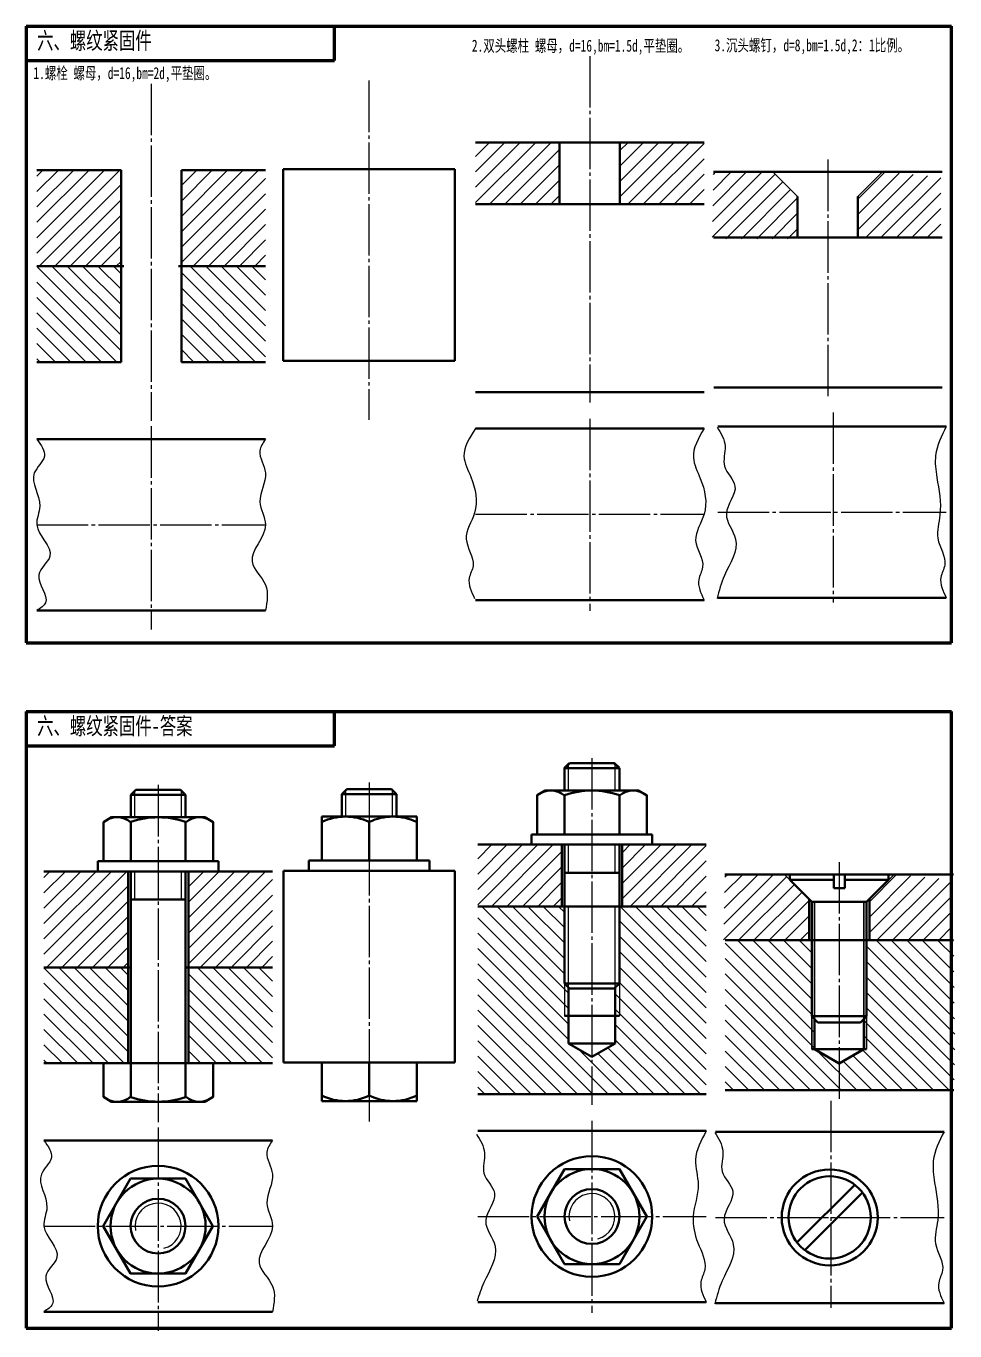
# Model space of a CAD drawing. Header units: millimetres. Extents: x -1426 to 345, y 2742 to 3124.
# Drawn here: x 73.7 to 344.7, y 2742.3 to 3123.1 of the extents above; entities that cross this region are included whole.
import ezdxf

# ---------------------------------------------------------------- set-up
doc = ezdxf.new("R2010")
doc.units = ezdxf.units.MM
doc.linetypes.add('myCENTER', pattern=[18, 15, -1, 1, -1])
for name, color, linetype, lineweight in [('中心线', 7, 'myCENTER', 25), ('标题文字', 7, 'Continuous', 25), ('粗实线', 7, 'Continuous', 50)]:
    doc.layers.add(name, color=color, linetype=linetype, lineweight=lineweight)
doc.layers.add('图层2', color=5, linetype='Continuous')
doc.styles.add('标题汉字1-5号', font='', dxfattribs={"width": 0.7, "height": 5})
doc.styles.add('标题汉字2-3.5号', font='', dxfattribs={"width": 0.7, "height": 3.5})
doc.styles.get('标题汉字1-5号').set_extended_font_data('SimSun')
doc.styles.get('标题汉字2-3.5号').set_extended_font_data('SimSun')

msp = doc.modelspace()

# ---------------------------------------------------------------- hatches: boundary and pattern name
at = {"layer": '图层2'}
h = msp.add_hatch(dxfattribs=at)
h.set_pattern_fill('ANSI31', color=256, style=0)
h.set_pattern_definition([(45, (158.0115, 2849.6468), (-2.245064, 2.245064), [])])
h.paths.add_polyline_path([(229.32, 3089.11), (204.8, 3089.11), (204.8, 3071.11), (229.32, 3071.11)])
h.paths.add_polyline_path([(271.49, 3089.11), (246.92, 3089.11), (246.92, 3071.11), (271.49, 3071.11)])
h = msp.add_hatch(dxfattribs=at)
h.set_pattern_fill('ANSI31', color=256, style=0)
h.set_pattern_definition([(45, (-62.0642, 2841.576), (-2.245064, 2.245064), [])])
h.paths.add_polyline_path([(101.39, 3081.04), (76.87, 3081.04), (76.87, 3053.04), (101.39, 3053.04)])
h.paths.add_polyline_path([(143.56, 3081.04), (118.99, 3081.04), (118.99, 3053.04), (143.56, 3053.04)])
h = msp.add_hatch(dxfattribs=at)
h.set_pattern_fill('ANSI31', color=256, style=0)
h.set_pattern_definition([(45, (227.0322, 2839.5755), (-2.245064, 2.245064), [])])
h.paths.add_polyline_path([(298.75, 3073.34), (291.55, 3080.54), (274.21, 3080.54), (273.82, 3061.04), (298.34, 3061.04)])
h.paths.add_polyline_path([(340.51, 3079.04), (323.54, 3080.54), (316.35, 3073.34), (316.35, 3061.34), (340.51, 3061.04)])
h = msp.add_hatch(dxfattribs=at)
h.set_pattern_fill('ANSI31', color=256, angle=90, style=0)
h.set_pattern_definition([(135, (-62.0642, 2841.576), (-2.245064, -2.245064), [])])
h.paths.add_polyline_path([(101.39, 3053.04), (76.87, 3053.04), (76.87, 3025.04), (101.39, 3025.04)])
h.paths.add_polyline_path([(143.56, 3053.04), (118.99, 3053.04), (118.99, 3025.04), (126.19, 3025.04), (143.56, 3025.04)])
h = msp.add_hatch(dxfattribs=at)
h.set_pattern_fill('ANSI31', color=256, style=0)
h.set_pattern_definition([(45, (158.653, 2644.7472), (-2.245064, 2.245064), [])])
h.paths.add_polyline_path([(229.97, 2884.21), (205.44, 2884.21), (205.44, 2866.21), (229.97, 2866.21)])
h.paths.add_polyline_path([(272.13, 2884.21), (247.57, 2884.21), (247.57, 2866.21), (272.13, 2866.21)])
h = msp.add_hatch(dxfattribs=at)
h.set_pattern_fill('ANSI31', color=256, style=0)
h.set_pattern_definition([(45, (-60.013, 2636.9404), (-2.245064, 2.245064), [])])
h.paths.add_polyline_path([(103.44, 2876.4), (78.92, 2876.4), (78.92, 2848.4), (103.44, 2848.4)])
h.paths.add_polyline_path([(145.61, 2876.4), (121.04, 2876.4), (121.04, 2848.4), (145.61, 2848.4)])
h = msp.add_hatch(dxfattribs=at)
h.set_pattern_fill('ANSI31', color=256, style=0)
h.set_pattern_definition([(45, (230.394, 2634.555), (-2.245064, 2.245064), [])])
h.paths.add_polyline_path([(302.11, 2868.32), (294.91, 2875.52), (277.57, 2875.52), (277.18, 2856.02), (301.71, 2856.02)])
h.paths.add_polyline_path([(343.87, 2874.02), (326.9, 2875.52), (319.71, 2868.32), (319.71, 2856.32), (343.87, 2856.02)])
h = msp.add_hatch(dxfattribs=at)
h.set_pattern_fill('ANSI31', color=256, angle=90, style=0)
h.set_pattern_definition([(135, (158.653, 2644.7472), (-2.245064, -2.245064), [])])
h.paths.add_polyline_path([(231.97, 2842.51), (230.77, 2843.71), (230.77, 2834.21), (231.97, 2834.21)], flags=17)
h.paths.add_polyline_path([(246.77, 2843.71), (245.57, 2842.51), (245.57, 2834.21), (246.77, 2834.21)], flags=16)
h.paths.add_polyline_path([(272.13, 2866.21), (246.77, 2866.21), (246.77, 2843.71), (246.77, 2834.21), (245.57, 2834.21), (245.57, 2826.21), (238.77, 2822.28), (238.77, 2811.36), (272.13, 2811.36)])
h.paths.add_polyline_path([(230.77, 2866.21), (205.44, 2866.21), (205.44, 2811.36), (238.77, 2811.36), (238.77, 2822.28), (231.97, 2826.21), (231.97, 2834.21), (230.77, 2834.21), (230.77, 2843.71)])
h = msp.add_hatch(dxfattribs=at)
h.set_pattern_fill('ANSI31', color=256, angle=90, style=0)
h.set_pattern_definition([(135, (137.773, 2645.0556), (-2.245064, -2.245064), [])])
h.paths.add_polyline_path([(302.91, 2856.32), (277.59, 2856.32), (277.66, 2812.56), (310.91, 2812.56), (344.35, 2812.56), (344.66, 2823.96), (344.24, 2856.28), (318.91, 2856.32), (318.91, 2834.12), (318.11, 2833.32), (318.11, 2824.52), (310.89, 2820.37), (303.72, 2824.52), (303.81, 2833.22), (302.91, 2834.12)])
h.paths.add_polyline_path([(343.4, 2856.52), (318.91, 2856.32), (319.71, 2856.32), (325.5, 2856.24), (328.68, 2856.27), (331.6, 2856.32), (344.28, 2856.32)])
h = msp.add_hatch(dxfattribs=at)
h.set_pattern_fill('ANSI31', color=256, angle=90, style=0)
h.set_pattern_definition([(135, (-60.013, 2636.9404), (-2.245064, -2.245064), [])])
h.paths.add_polyline_path([(103.44, 2848.4), (78.92, 2848.4), (78.92, 2820.4), (103.44, 2820.4)])
h.paths.add_polyline_path([(145.61, 2848.4), (121.04, 2848.4), (121.04, 2820.4), (128.24, 2820.4), (145.61, 2820.4)])

# ---------------------------------------------------------------- linework, layer by layer
at = {"lineweight": 100}
for p, q in [((73.7, 3123.07), (343.7, 3123.07)), ((73.7, 3123.07), (73.7, 2943.07)), ((343.7, 2943.07), (343.7, 3123.07)), ((73.7, 2943.07), (343.7, 2943.07)), ((73.7, 2923.07), (343.7, 2923.07)), ((73.7, 2923.07), (73.7, 2743.07)), ((343.7, 2743.07), (343.7, 2923.07)), ((73.7, 2743.07), (343.7, 2743.07))]:
    msp.add_line(p, q, dxfattribs=at)
for p, q in [((73.7, 3123.07), (163.7, 3123.07)), ((163.7, 3123.07), (253.7, 3123.07)), ((253.7, 3123.07), (343.7, 3123.07)), ((343.7, 3123.07), (343.7, 3033.07)), ((343.7, 3033.07), (343.7, 2943.07)), ((101.39, 3025.04), (94.19, 3025.04)), ((126.19, 3025.04), (118.99, 3025.04)), ((73.7, 2923.07), (163.7, 2923.07)), ((163.7, 2923.07), (253.7, 2923.07)), ((253.7, 2923.07), (343.7, 2923.07)), ((343.7, 2923.07), (343.7, 2833.07)), ((343.7, 2833.07), (343.7, 2743.07)), ((128.24, 2820.4), (96.24, 2820.4))]:
    msp.add_line(p, q)
at = {"lineweight": 0}
for p, q in [((73.7, 3123.07), (73.7, 3113.07)), ((73.7, 2923.07), (73.7, 2913.07))]:
    msp.add_line(p, q, dxfattribs=at)
at = {"lineweight": 70}
for p, q in [((163.7, 3113.07), (163.7, 3123.07)), ((73.7, 3113.07), (163.7, 3113.07)), ((163.7, 2913.07), (163.7, 2923.07)), ((73.7, 2913.07), (163.7, 2913.07))]:
    msp.add_line(p, q, dxfattribs=at)
at = {"lineweight": 50}
for p, q in [((148.73, 3081.37), (148.73, 3025.37)), ((198.73, 3081.37), (198.73, 3025.37)), ((274.21, 3080.54), (340.9, 3080.54)), ((298.75, 3073.34), (298.75, 3061.34)), ((316.35, 3073.34), (316.35, 3061.34)), ((148.8, 2876.6), (148.8, 2820.6)), ((198.8, 2876.6), (198.8, 2820.6)), ((277.57, 2875.52), (344.26, 2875.52)), ((302.11, 2868.32), (302.11, 2856.32)), ((319.71, 2868.32), (319.71, 2856.32)), ((303.71, 2833.32), (303.71, 2824.52)), ((318.11, 2833.32), (318.11, 2824.52)), ((302.91, 2824.52), (318.91, 2824.52)), ((303.71, 2824.52), (310.89, 2820.37)), ((318.11, 2824.52), (310.89, 2820.37))]:
    msp.add_line(p, q, dxfattribs=at)
at = {"lineweight": 35}
for p, q in [((298.75, 3073.34), (291.55, 3080.54)), ((291.55, 3080.54), (293.15, 3080.54)), ((316.35, 3073.34), (323.54, 3080.54)), ((323.54, 3080.54), (321.94, 3080.54)), ((307.55, 3061.34), (299.55, 3061.34)), ((307.55, 3061.34), (315.55, 3061.34)), ((302.11, 2868.32), (294.91, 2875.52)), ((294.91, 2875.52), (296.51, 2875.52)), ((302.91, 2875.52), (318.91, 2875.52)), ((319.71, 2868.32), (326.9, 2875.52)), ((326.9, 2875.52), (325.3, 2875.52)), ((310.91, 2856.32), (302.91, 2856.32)), ((310.91, 2856.32), (318.91, 2856.32)), ((302.91, 2824.52), (302.91, 2834.12)), ((318.91, 2824.52), (318.91, 2834.12))]:
    msp.add_line(p, q, dxfattribs=at)
at = {"color": 1, "lineweight": 50}
for p, q in [((104.24, 2898.7), (105.74, 2900.2)), ((120.24, 2898.7), (118.74, 2900.2)), ((296.51, 2875.52), (296.51, 2873.92)), ((296.51, 2875.52), (309.31, 2875.52)), ((309.31, 2875.52), (309.31, 2871.52)), ((312.51, 2871.52), (312.51, 2875.52)), ((312.51, 2875.52), (325.3, 2875.52)), ((325.3, 2875.52), (325.3, 2873.92)), ((296.51, 2873.92), (309.31, 2873.92)), ((296.51, 2873.92), (302.91, 2867.52)), ((309.31, 2871.52), (312.51, 2871.52)), ((312.51, 2873.92), (325.3, 2873.92)), ((325.3, 2873.92), (318.91, 2867.52)), ((302.91, 2856.32), (302.91, 2867.52)), ((302.91, 2867.52), (318.91, 2867.52)), ((318.91, 2856.32), (318.91, 2867.52)), ((302.91, 2856.32), (302.91, 2834.12)), ((318.91, 2856.32), (318.91, 2834.12)), ((302.91, 2834.12), (318.91, 2834.12)), ((302.91, 2834.12), (304.71, 2832.32)), ((317.11, 2832.32), (318.91, 2834.12)), ((304.71, 2832.32), (317.11, 2832.32)), ((96.24, 2820.4), (128.24, 2820.4))]:
    msp.add_line(p, q, dxfattribs=at)
at = {"color": 5, "lineweight": 50}
for p, q in [((222.77, 2887.21), (254.77, 2887.21)), ((96.24, 2879.4), (128.24, 2879.4)), ((159.95, 2879.6), (187.65, 2879.6))]:
    msp.add_line(p, q, dxfattribs=at)
at = {"color": 3, "lineweight": 50}
for p, q in [((221.17, 2884.21), (256.37, 2884.21)), ((94.64, 2876.4), (129.84, 2876.4)), ((156.2, 2876.6), (191.4, 2876.6))]:
    msp.add_line(p, q, dxfattribs=at)
at = {"color": 1, "lineweight": 35}
for p, q in [((303.71, 2867.52), (303.71, 2824.52)), ((318.11, 2867.52), (318.11, 2824.52))]:
    msp.add_line(p, q, dxfattribs=at)
at = {"layer": '中心线'}
for p, q in [((238.12, 3114.33), (238.12, 3013.23)), ((173.73, 3107.15), (173.73, 3008.18)), ((110.19, 3106.25), (110.19, 3007.85)), ((307.55, 3084.1), (307.55, 3014.9)), ((238.12, 3008.49), (238.12, 2952.45)), ((309.14, 3010.29), (309.14, 2954.87)), ((110.15, 3006.28), (110.15, 2946.95)), ((76.82, 2977.54), (143.52, 2977.54)), ((204.8, 2980.6), (271.49, 2980.6)), ((275.45, 2981.24), (342.15, 2981.24)), ((238.77, 2909.43), (238.77, 2808.33)), ((112.24, 2901.62), (112.24, 2803.21)), ((173.8, 2902.37), (173.8, 2803.41)), ((310.91, 2879.08), (310.91, 2809.87)), ((308.49, 2809.48), (308.49, 2749.06)), ((238.77, 2803.59), (238.77, 2747.55)), ((112.2, 2801.65), (112.2, 2742.32)), ((205.44, 2775.7), (272.13, 2775.7)), ((78.87, 2772.9), (145.57, 2772.9)), ((274.8, 2775.43), (341.49, 2775.43))]:
    msp.add_line(p, q, dxfattribs=at)
at = {"layer": '图层2', "color": 1}
for p, q in [((231.97, 2900.01), (231.97, 2907.71)), ((245.57, 2900.01), (245.57, 2907.71)), ((105.44, 2892.2), (105.44, 2899.9)), ((119.04, 2892.2), (119.04, 2899.9)), ((167, 2892.4), (167, 2900.1)), ((180.6, 2892.4), (180.6, 2900.1)), ((231.97, 2876.01), (231.97, 2884.21)), ((245.57, 2876.01), (245.57, 2884.21)), ((105.44, 2868.2), (105.44, 2876.4)), ((119.04, 2868.2), (119.04, 2876.4)), ((231.97, 2842.51), (231.97, 2866.21)), ((245.57, 2842.51), (245.57, 2866.21))]:
    msp.add_line(p, q, dxfattribs=at)
at = {"layer": '图层2'}
for p, q in [((230.77, 2843.71), (230.77, 2834.21)), ((246.77, 2843.71), (246.77, 2834.21))]:
    msp.add_line(p, q, dxfattribs=at)
at = {"layer": '图层2', "color": 1}
for centre in [(112.2, 2772.9), (238.77, 2775.7)]:
    msp.add_arc(centre, 6.7, 284.8826, 191.0926, dxfattribs=at)
at = {"layer": '图层2'}
for points in [[(204.8, 3005.6), (201.41, 2997.56), (203.43, 2991.52), (204.54, 2981.04), (202.08, 2973.4), (204.1, 2965.58), (202.98, 2962), (204.54, 2956.04)], [(271.49, 3005.6), (268.36, 2997.12), (270.38, 2991.08), (271.49, 2980.6), (269.03, 2972.96), (271.05, 2965.14), (269.93, 2961.56), (271.49, 2955.6)], [(275.27, 3006.06), (277.62, 3000.56), (277.44, 2994.62), (280.5, 2988.86), (277.98, 2980.76), (280.68, 2973.38), (277.44, 2962.76), (275.27, 2956.06)], [(342.15, 3006.24), (339.02, 2997.76), (339.39, 2991.38), (340.29, 2980.4), (339.69, 2973.6), (341.7, 2965.78), (340.58, 2962.2), (342.15, 2956.24)], [(76.84, 3002.54), (79.02, 2997.54), (76.1, 2992.68), (77.72, 2982.97), (76.82, 2977.54), (80.64, 2968.41), (77.4, 2962.91), (79.34, 2954.81), (76.84, 2952.54)], [(143.53, 3002.54), (141.9, 2999.15), (143.52, 2992.68), (141.9, 2984.27), (143.52, 2977.54), (139.63, 2966.79), (143.52, 2959.99), (143.53, 2952.54)], [(205.1, 2799.75), (207.44, 2794.25), (207.26, 2788.31), (210.32, 2782.55), (207.8, 2774.45), (210.5, 2767.07), (207.26, 2756.45), (205.28, 2751.01)], [(272.13, 2800.7), (269, 2792.22), (269.76, 2785.02), (268.32, 2775.67), (269.67, 2768.06), (271.69, 2760.24), (270.57, 2756.66), (272.13, 2750.7)], [(274.62, 2800.25), (276.96, 2794.74), (276.78, 2788.8), (279.84, 2783.05), (277.32, 2774.95), (280.02, 2767.57), (276.78, 2756.95), (274.62, 2750.25)], [(341.49, 2800.43), (338.36, 2791.95), (338.74, 2785.56), (339.64, 2774.59), (339.03, 2767.79), (341.05, 2759.96), (339.93, 2756.39), (341.49, 2750.43)], [(78.89, 2797.9), (81.07, 2792.9), (78.15, 2788.05), (79.77, 2778.34), (78.87, 2772.9), (82.69, 2763.77), (79.45, 2758.27), (81.39, 2750.18), (78.89, 2747.9)], [(145.59, 2797.9), (143.95, 2794.52), (145.57, 2788.05), (143.95, 2779.63), (145.57, 2772.9), (141.68, 2762.15), (145.57, 2755.36), (145.59, 2747.9)]]:
    msp.add_spline(points, degree=3, dxfattribs=at)
at = {"layer": '粗实线'}
for p, q in [((204.8, 3089.11), (271.49, 3089.11)), ((229.32, 3089.11), (229.32, 3071.11)), ((246.92, 3089.11), (246.92, 3071.11)), ((76.87, 3081.04), (101.39, 3081.04)), ((101.39, 3081.04), (101.39, 3025.04)), ((118.99, 3081.04), (118.99, 3025.04)), ((118.99, 3081.04), (143.56, 3081.04)), ((148.73, 3081.37), (198.73, 3081.37)), ((204.8, 3071.11), (271.49, 3071.11)), ((274.22, 3061.34), (315.55, 3061.34)), ((315.55, 3061.34), (340.92, 3061.34)), ((76.87, 3053.04), (102.19, 3053.04)), ((118.19, 3053.04), (143.56, 3053.04)), ((76.87, 3025.04), (101.39, 3025.04)), ((118.99, 3025.04), (143.56, 3025.04)), ((148.73, 3025.37), (198.73, 3025.37)), ((189.73, 3025.37), (157.73, 3025.37)), ((159.88, 3025.37), (187.58, 3025.37)), ((204.8, 3016.26), (271.49, 3016.26)), ((274.3, 3017.58), (340.99, 3017.58)), ((204.8, 3005.6), (271.49, 3005.6)), ((275.45, 3006.24), (342.15, 3006.24)), ((76.84, 3002.54), (143.53, 3002.54)), ((204.8, 2955.6), (271.49, 2955.6)), ((275.45, 2956.24), (342.15, 2956.24)), ((76.84, 2952.54), (143.53, 2952.54)), ((173.8, 2890.82), (173.8, 2879.6)), ((205.44, 2884.21), (272.13, 2884.21)), ((229.97, 2884.21), (229.97, 2866.21)), ((247.57, 2884.21), (247.57, 2866.21)), ((78.92, 2876.4), (145.61, 2876.4)), ((103.44, 2876.4), (103.44, 2820.4)), ((121.04, 2876.4), (121.04, 2820.4)), ((148.8, 2876.6), (198.8, 2876.6)), ((205.44, 2866.21), (272.13, 2866.21)), ((277.59, 2856.32), (318.91, 2856.32)), ((318.91, 2856.32), (344.28, 2856.32)), ((78.92, 2848.4), (104.24, 2848.4)), ((120.24, 2848.4), (145.61, 2848.4)), ((231.97, 2842.51), (231.97, 2826.21)), ((245.57, 2842.51), (245.57, 2826.21)), ((230.77, 2834.21), (246.77, 2834.21)), ((231.97, 2826.21), (245.57, 2826.21)), ((231.97, 2826.21), (238.77, 2822.28)), ((245.57, 2826.21), (238.77, 2822.28)), ((78.92, 2820.4), (145.61, 2820.4)), ((148.8, 2820.6), (198.8, 2820.6)), ((189.8, 2820.6), (157.8, 2820.6)), ((159.95, 2820.6), (187.65, 2820.6)), ((205.44, 2811.36), (272.13, 2811.36)), ((277.66, 2812.56), (344.35, 2812.56)), ((205.44, 2800.7), (272.13, 2800.7)), ((274.8, 2800.43), (341.49, 2800.43)), ((78.89, 2797.9), (145.59, 2797.9)), ((205.44, 2750.7), (272.13, 2750.7)), ((274.8, 2750.43), (341.49, 2750.43)), ((78.89, 2747.9), (145.59, 2747.9))]:
    msp.add_line(p, q, dxfattribs=at)
at = {"layer": '粗实线', "color": 1, "lineweight": 53}
for p, q in [((230.77, 2906.51), (232.27, 2908.01)), ((246.77, 2906.51), (245.27, 2908.01))]:
    msp.add_line(p, q, dxfattribs=at)
at = {"layer": '粗实线', "color": 1}
for p, q in [((230.77, 2906.51), (246.77, 2906.51)), ((230.77, 2900.01), (230.77, 2906.51)), ((232.27, 2908.01), (245.27, 2908.01)), ((246.77, 2906.51), (246.77, 2900.01)), ((104.24, 2898.7), (120.24, 2898.7)), ((104.24, 2892.2), (104.24, 2898.7)), ((105.74, 2900.2), (118.74, 2900.2)), ((120.24, 2898.7), (120.24, 2892.2)), ((165.8, 2898.9), (167.3, 2900.4)), ((165.8, 2898.9), (181.8, 2898.9)), ((165.8, 2892.4), (165.8, 2898.9)), ((167.3, 2900.4), (180.3, 2900.4)), ((181.8, 2898.9), (180.3, 2900.4)), ((181.8, 2898.9), (181.8, 2892.4)), ((230.77, 2884.21), (230.77, 2843.71)), ((246.77, 2884.21), (246.77, 2843.71)), ((104.24, 2876.4), (104.24, 2820.4)), ((120.24, 2876.4), (120.24, 2820.4)), ((230.77, 2876.01), (246.77, 2876.01)), ((104.24, 2868.2), (120.24, 2868.2)), ((230.77, 2843.71), (232.27, 2842.21)), ((230.77, 2843.71), (246.77, 2843.71)), ((232.27, 2842.21), (245.27, 2842.21)), ((246.77, 2843.71), (245.27, 2842.21)), ((96.24, 2810.59), (96.24, 2820.4)), ((104.24, 2810.58), (104.24, 2820.4)), ((120.24, 2820.4), (120.24, 2810.58)), ((128.24, 2820.4), (128.24, 2810.59)), ((159.95, 2809.4), (159.95, 2820.6)), ((173.8, 2810.97), (173.8, 2820.6)), ((187.65, 2809.4), (187.65, 2820.6)), ((96.24, 2810.59), (98.65, 2809.2)), ((128.24, 2810.59), (125.84, 2809.2)), ((125.84, 2809.2), (98.65, 2809.2)), ((187.65, 2809.4), (159.95, 2809.4)), ((298.59, 2768.14), (315.42, 2784.96)), ((300.86, 2765.88), (317.68, 2782.69))]:
    msp.add_line(p, q, dxfattribs=at)
at = {"layer": '粗实线', "color": 5}
for p, q in [((222.77, 2898.62), (225.17, 2900.01)), ((222.77, 2887.21), (222.77, 2898.62)), ((225.17, 2900.01), (252.36, 2900.01)), ((230.77, 2887.21), (230.77, 2898.64)), ((246.77, 2898.64), (246.77, 2887.21)), ((254.77, 2898.62), (252.36, 2900.01)), ((254.77, 2898.62), (254.77, 2887.21)), ((96.24, 2890.81), (98.65, 2892.2)), ((96.24, 2879.4), (96.24, 2890.81)), ((98.65, 2892.2), (125.84, 2892.2)), ((104.24, 2879.4), (104.24, 2890.83)), ((120.24, 2890.83), (120.24, 2879.4)), ((128.24, 2890.81), (125.84, 2892.2)), ((128.24, 2890.81), (128.24, 2879.4)), ((159.95, 2892.4), (187.65, 2892.4)), ((159.95, 2892.4), (159.95, 2879.6)), ((173.8, 2890.82), (173.8, 2879.6)), ((187.65, 2892.4), (187.65, 2879.6))]:
    msp.add_line(p, q, dxfattribs=at)
at = {"layer": '粗实线', "color": 3}
for p, q in [((221.17, 2887.21), (256.37, 2887.21)), ((221.17, 2887.21), (221.17, 2884.21)), ((256.37, 2887.21), (256.37, 2884.21)), ((94.64, 2879.4), (129.84, 2879.4)), ((94.64, 2879.4), (94.64, 2876.4)), ((129.84, 2879.4), (129.84, 2876.4)), ((156.2, 2879.6), (156.2, 2876.6)), ((156.2, 2879.6), (191.4, 2879.6)), ((191.4, 2879.6), (191.4, 2876.6))]:
    msp.add_line(p, q, dxfattribs=at)
at = {"layer": '粗实线', "color": 5}
for points in [[(230.77, 2789.56), (222.77, 2775.7), (230.77, 2761.84), (246.77, 2761.84), (254.77, 2775.7), (246.77, 2789.56)], [(104.2, 2786.76), (96.2, 2772.9), (104.2, 2759.04), (120.2, 2759.04), (128.2, 2772.9), (120.2, 2786.76)]]:
    msp.add_lwpolyline(points, close=True, dxfattribs=at)
at = {"layer": '粗实线', "color": 3}
for centre in [(238.77, 2775.7), (112.2, 2772.9)]:
    msp.add_circle(centre, 17.6, dxfattribs=at)
at = {"layer": '粗实线', "color": 5}
for centre in [(238.77, 2775.7), (112.2, 2772.9)]:
    msp.add_circle(centre, 13.86, dxfattribs=at)
at = {"layer": '粗实线'}
msp.add_circle((308.13, 2775.43), 14, dxfattribs=at)
at = {"layer": '粗实线', "color": 1}
for centre, radius in [((308.13, 2775.43), 12), ((238.77, 2775.7), 8), ((112.2, 2772.9), 8)]:
    msp.add_circle(centre, radius, dxfattribs=at)
at = {"layer": '粗实线', "color": 5}
for centre, radius, start, end in [((226.77, 2893.9), 6.11, 49.1176, 130.8824), ((238.77, 2876.01), 24, 70.5288, 109.4712), ((250.77, 2893.9), 6.11, 49.1176, 130.8824), ((100.24, 2886.09), 6.11, 49.1176, 130.8824), ((112.24, 2868.2), 24, 70.5288, 109.4712), ((124.24, 2886.09), 6.11, 49.1176, 130.8824), ((166.87, 2876.4), 16, 64.3538, 115.6462), ((180.72, 2876.4), 16, 64.3538, 115.6462)]:
    msp.add_arc(centre, radius, start, end, dxfattribs=at)
at = {"layer": '粗实线', "color": 1}
for centre, radius, start, end in [((100.24, 2815.31), 6.11, 229.1176, 310.8824), ((112.24, 2833.2), 24, 250.5288, 289.4712), ((124.24, 2815.31), 6.11, 229.1176, 310.8824), ((166.87, 2825.4), 16, 244.3538, 295.6462), ((180.72, 2825.4), 16, 244.3538, 295.6462)]:
    msp.add_arc(centre, radius, start, end, dxfattribs=at)

# ---------------------------------------------------------------- texts
at = {"lineweight": 0, "char_height": 5, "attachment_point": 1, "style": '标题汉字1-5号'}
for s, insert in [('{\\fFangSong|b0|i0|c134|p49;六、螺纹紧固件}', (76.91, 3121.34)), ('{\\fFangSong|b0|i0|c134|p49;六、螺纹紧固件-答案}', (76.91, 2921.34))]:
    msp.add_mtext_dynamic_manual_height_columns(s, width=86.7885, gutter_width=25, heights=[0], dxfattribs=dict(at, insert=insert))
at = {"layer": '标题文字', "style": '标题汉字2-3.5号', "width": 0.7}
for s, p in [('2.双头螺柱 螺母，d=16,bm=1.5d,平垫圈。', (203.74, 3115.61)), ('3.沉头螺钉，d=8,bm=1.5d,2：1比例。', (274.56, 3115.73)), ('1.螺栓 螺母，d=16,bm=2d,平垫圈。', (75.82, 3107.62))]:
    msp.add_text(s, height=3.5, dxfattribs=at).set_placement(p)

doc.saveas('drawing.dxf')
